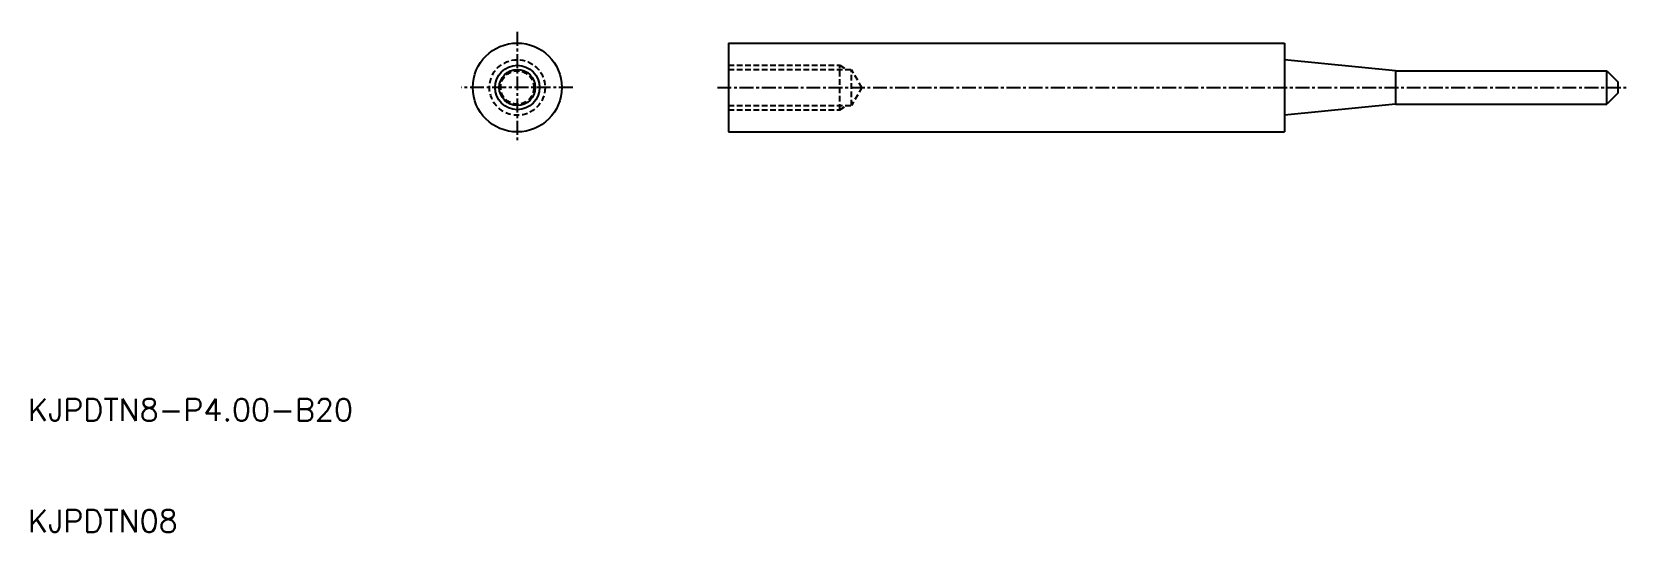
# Model space of a CAD drawing. Extents: x 10 to 154, y 10 to 55.
import ezdxf

# ---------------------------------------------------------------- set-up
doc = ezdxf.new("R2010")
doc.units = 0
doc.linetypes.add('CENTER', pattern=[2, 1.25, -0.25, 0.25, -0.25])
doc.linetypes.add('DASHED', pattern=[0.75, 0.5, -0.25])
doc.layers.get('0').update_dxf_attribs({"linetype": 'CONTINUOUS'})
doc.layers.add('CENTER', color=1, linetype='CENTER')
doc.styles.get("Standard").update_dxf_attribs({"font": 'txt.shx'})

msp = doc.modelspace()

# ---------------------------------------------------------------- linework, layer by layer
at = {"color": 7, "linetype": 'CONTINUOUS'}
for p, q in [((73, 54), (123, 54)), ((73, 54), (73, 46)), ((123, 54), (123, 46)), ((133, 51.5), (123, 52.5)), ((133, 51.5), (133, 48.5)), ((133, 51.5), (152, 51.5)), ((152, 51.5), (153, 50.5)), ((152, 48.5), (152, 51.5)), ((153, 50.5), (153, 49.5)), ((153, 49.5), (152, 48.5)), ((133, 48.5), (123, 47.5)), ((133, 48.5), (152, 48.5)), ((73, 46), (123, 46))]:
    msp.add_line(p, q, dxfattribs=at)
at = {"color": 3, "linetype": 'DASHED'}
for p, q in [((73, 52), (83, 52)), ((83, 52), (83.66, 51.62)), ((83, 48), (83, 52)), ((73, 51.62), (84.06, 51.62)), ((85, 50), (84.06, 51.62)), ((84.06, 48.38), (84.06, 51.62)), ((85, 50), (84.06, 48.38)), ((73, 48.38), (84.06, 48.38)), ((73, 48), (83, 48)), ((83, 48), (83.66, 48.38))]:
    msp.add_line(p, q, dxfattribs=at)
at = {"color": 7, "linetype": 'CONTINUOUS'}
for radius in [4, 1.62]:
    msp.add_circle((54, 50), radius, dxfattribs=at)
at = {"color": 3, "linetype": 'DASHED'}
for radius in [2.5, 1.5]:
    msp.add_circle((54, 50), radius, dxfattribs=at)
at = {"color": 3, "linetype": 'CONTINUOUS'}
msp.add_circle((54, 50), 2, dxfattribs=at)
at = {"layer": 'CENTER', "color": 1, "linetype": 'CENTER'}
for p, q in [((54, 55), (54, 44.99)), ((59, 50), (48.99, 50)), ((72, 50), (154, 50))]:
    msp.add_line(p, q, dxfattribs=at)

# ---------------------------------------------------------------- texts
at = {"color": 7, "linetype": 'CONTINUOUS'}
for s, p in [('KJPDTN8-P4.00-B20', (10, 20)), ('KJPDTN08', (10, 10))]:
    msp.add_text(s, height=2, dxfattribs=at).set_placement(p)

doc.saveas('drawing.dxf')
